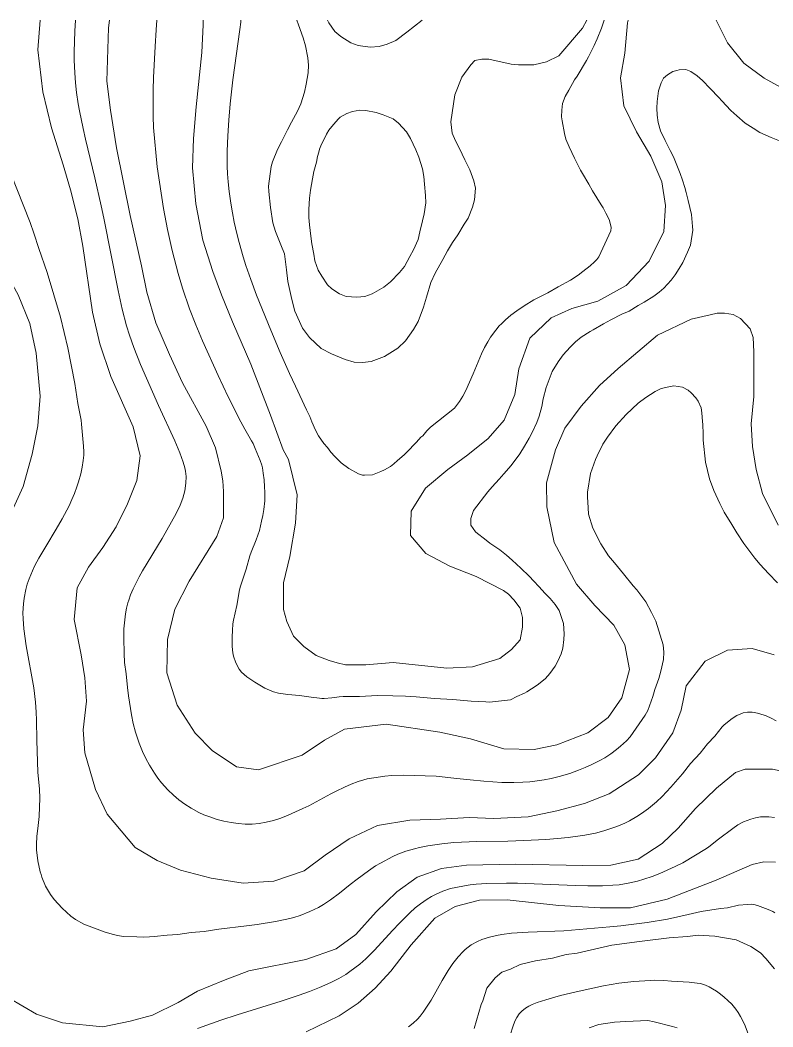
# Model space of a CAD drawing. Header units: metres. Extents: x 548946 to 557077, y 1838800 to 1845419.
# Drawn here: x 552183.4 to 552519.8, y 1844568.4 to 1845018.6 of the extents above; entities that cross this region are included whole.
import ezdxf

# ---------------------------------------------------------------- set-up
doc = ezdxf.new("R2010")
doc.units = ezdxf.units.M
doc.header["$LTSCALE"] = 28
doc.layers.add('1', color=7, linetype='Continuous', lineweight=13)
doc.layers.add('2', color=7, linetype='Continuous', lineweight=13)

msp = doc.modelspace()

# ---------------------------------------------------------------- linework, layer by layer
at = {"layer": '1'}
for points in [[(552159.83, 1844750.62), (552160.47, 1844762.89), (552164.68, 1844775.05), (552171.35, 1844786.86), (552179.54, 1844798.58), (552184.73, 1844809.97), (552188.8, 1844824.53), (552191.31, 1844837.14), (552192.34, 1844850.46), (552190.54, 1844869.69), (552187.78, 1844882.85), (552182.51, 1844895.71), (552168.62, 1844920.69), (552160.56, 1844934.63), (552155.53, 1844944.35), (552151.48, 1844956.47), (552148.64, 1844968.09), (552146.04, 1844983.16), (552145.58, 1845004.07), (552146.58, 1845016.5), (552147.2, 1845018.59)], [(552195.51, 1844905.73), (552191.78, 1844916.46), (552189.51, 1844923.34), (552187.79, 1844928.09), (552179.01, 1844950.37), (552177.89, 1844953.56), (552175.78, 1844960.06), (552173.85, 1844966.78), (552172.16, 1844973.99), (552171.25, 1844978.66), (552170.31, 1844985.13), (552169.77, 1844990.91), (552169.47, 1844997.04), (552169.43, 1845000.98), (552169.51, 1845004.95), (552169.88, 1845011.25), (552170.48, 1845017.33), (552170.67, 1845018.59)], [(552192.37, 1845018.59), (552191.3, 1845005.34), (552193.58, 1844986.51), (552197.35, 1844970.42), (552202.58, 1844953.85), (552205.9, 1844942.7), (552209.18, 1844929.75), (552211.36, 1844917.45), (552215.76, 1844887.97), (552219.04, 1844873.87), (552223.93, 1844859.18), (552233.93, 1844836.76), (552236.95, 1844823.78), (552235.53, 1844812.73), (552231.35, 1844802.25), (552226.24, 1844792.06), (552220.4, 1844782.68), (552213.96, 1844774), (552208.88, 1844764.7), (552207.55, 1844750.59), (552210.64, 1844734.8), (552212.33, 1844724.49), (552213.01, 1844714.06), (552211.54, 1844701.21), (552212.33, 1844690.92), (552217.03, 1844674.55), (552222.27, 1844663.49), (552234.74, 1844648.52), (552244.63, 1844642.73), (552254.99, 1844638.41), (552268.72, 1844634.86), (552283.07, 1844632.66), (552296.81, 1844633.47), (552310.37, 1844638.1), (552319.68, 1844645.18), (552330.51, 1844652.45), (552343.03, 1844658.36), (552357.61, 1844660.8), (552371.27, 1844661.22), (552384.11, 1844662.05), (552395.05, 1844661.63), (552410.48, 1844662.25), (552423.24, 1844664.99), (552435.68, 1844668.21), (552446.71, 1844672.55), (552459.7, 1844681.09), (552467.29, 1844688.62), (552475.1, 1844699.89), (552478.8, 1844710.05), (552481.01, 1844720.94), (552489.49, 1844731.9), (552499.57, 1844736.77), (552510.61, 1844737.65), (552520.44, 1844734.68)], [(552498.17, 1844887.56), (552494.87, 1844887.56), (552491.86, 1844886.75), (552483.35, 1844884.85), (552468.3, 1844877.71), (552450.67, 1844862.74), (552442.32, 1844855.13), (552434.14, 1844845.99), (552426.81, 1844836.18), (552422.68, 1844826.36), (552418.6, 1844811.67), (552418.81, 1844800.93), (552422.04, 1844785.03), (552432, 1844766.31), (552440.27, 1844756.75), (552448.7, 1844747.98), (552453.68, 1844739.2), (552455.71, 1844728.16), (552452.3, 1844715.47), (552446.26, 1844706.71), (552437.17, 1844699.9), (552423.19, 1844694.45), (552413.05, 1844692.4), (552399.56, 1844692.77), (552384.7, 1844697.22), (552370.91, 1844700.12), (552346.92, 1844703.78), (552328.35, 1844701.52), (552319.42, 1844696.66), (552309.44, 1844689.87), (552289.95, 1844683.29), (552280.05, 1844684.71), (552269.23, 1844691.93), (552261.67, 1844699.78), (552253.59, 1844712.17), (552248.98, 1844726.64), (552249.18, 1844741.65), (552252.51, 1844755.1), (552258.88, 1844767.74), (552271.34, 1844787.72), (552274.23, 1844796.07), (552274.23, 1844802.75), (552274.23, 1844807.77), (552273.99, 1844812.54), (552273.26, 1844816.83), (552270.69, 1844827.31), (552266.54, 1844837), (552255.96, 1844856.38), (552250.08, 1844869.05), (552244.03, 1844883.23), (552239.93, 1844896.99), (552237.59, 1844908.66), (552232.49, 1844931.2), (552226.52, 1844961.52), (552223.72, 1844978.35), (552222.13, 1844991.25), (552222.86, 1845015.09), (552223.37, 1845018.59)], [(552271.85, 1844859.65), (552264.84, 1844875.17), (552261.85, 1844882.32), (552259.07, 1844889.45), (552255.94, 1844898.79), (552255.17, 1844901.22), (552254.02, 1844905.31), (552251.35, 1844915.5), (552249.3, 1844924.93), (552247.44, 1844934.42), (552244.66, 1844952.99), (552242.99, 1844970.56), (552242.85, 1844975.53), (552242.82, 1844987.36), (552243.01, 1844992.92), (552243.69, 1845006.78), (552244.17, 1845014.28), (552244.52, 1845018.59)], [(552265.2, 1845018.59), (552265.22, 1845016.5), (552264.59, 1845004.13), (552262.11, 1844979.89), (552260.93, 1844965.66), (552260.38, 1844952.53), (552261.84, 1844936.43), (552264.99, 1844920.13), (552269.53, 1844906.18), (552273.42, 1844895.73), (552278.27, 1844883.6), (552286.46, 1844864.68), (552295.22, 1844841.86), (552300.89, 1844826.44), (552303.25, 1844822.15), (552307.24, 1844806.34), (552306.52, 1844793.57), (552303.99, 1844778.8), (552301.16, 1844766.99), (552301.16, 1844760.47), (552301.16, 1844755.04), (552302.53, 1844749.6), (552305.55, 1844743.09), (552310.21, 1844738.47), (552315.7, 1844734.39), (552321.46, 1844732.22), (552325.03, 1844731.13), (552328.87, 1844730.32), (552337.93, 1844730.32), (552350.17, 1844731.31), (552374.16, 1844728.81), (552385.63, 1844729.35), (552397.74, 1844733.04), (552402.96, 1844737.11), (552406.8, 1844741.46), (552407.9, 1844747.16), (552407.9, 1844751.51), (552406.8, 1844755.58), (552404.05, 1844759.38), (552401.58, 1844761.83), (552399.39, 1844763.46), (552387.15, 1844769.76), (552375.46, 1844774.44), (552364.71, 1844780), (552357.88, 1844788.18), (552358.18, 1844798.98), (552364.55, 1844809.32), (552374.61, 1844817.64), (552383.47, 1844824.17), (552392.5, 1844831.48), (552399.75, 1844839.74), (552404.47, 1844851.17), (552406.23, 1844862.65), (552411.18, 1844876.41), (552420.65, 1844885.44), (552429.92, 1844889.58), (552441.57, 1844892.96), (552454.23, 1844899.92), (552464.51, 1844910.84), (552471.07, 1844924.02), (552471.79, 1844935.63), (552470.18, 1844946.33), (552465.27, 1844957.81), (552458.91, 1844968.62), (552453.22, 1844980.26)], [(552282.02, 1845018.59), (552281.96, 1845017.67), (552281.62, 1845014.38)], [(552363.01, 1845018.59), (552356.26, 1845013.18), (552351.28, 1845009.48), (552347.49, 1845007.91), (552343.83, 1845006.73), (552339.88, 1845006.47), (552334.5, 1845007.18), (552331.23, 1845008.42), (552326.73, 1845011.31), (552324.1, 1845013.57), (552321.31, 1845017.32), (552320.81, 1845018.59)], [(552432.28, 1844993.49), (552436.45, 1845000.54), (552437.45, 1845002.25), (552439.97, 1845007.22), (552441.32, 1845010.27), (552443.27, 1845014.97), (552444.45, 1845018.59)], [(552453.22, 1844980.26), (552451.66, 1844992.77), (552453.59, 1845003.88), (552454.86, 1845017.35), (552455.09, 1845018.59)], [(552494.47, 1845018.59), (552499.56, 1845008.51), (552506.76, 1844999.34), (552515.87, 1844992.57), (552524.88, 1844987.71)], [(552281.62, 1845014.38), (552278.43, 1844991.86), (552277.28, 1844981.16), (552276.62, 1844973.85), (552276.16, 1844966.81), (552275.93, 1844960.06), (552275.96, 1844953.22), (552276.1, 1844949.8), (552276.36, 1844946.27), (552276.78, 1844941.99), (552277.49, 1844936.7), (552278.22, 1844932.44), (552279.07, 1844928.22), (552280.23, 1844923.12), (552281.27, 1844919.15), (552283.12, 1844912.73), (552284.31, 1844908.92), (552286.48, 1844902.6), (552289.08, 1844895.54), (552295.39, 1844879.87), (552299.6, 1844869.91), (552303.81, 1844860.53), (552306.43, 1844854.92), (552311.38, 1844844.27), (552312.81, 1844841.34), (552313.78, 1844838.96), (552315.41, 1844835.16), (552316.79, 1844832.63), (552319.16, 1844829.32), (552320.68, 1844827.4), (552322.3, 1844825.39), (552324.02, 1844823.5), (552326.93, 1844820.64), (552330.22, 1844818.03), (552334.58, 1844815.64), (552336.33, 1844815.14), (552337.33, 1844815.06), (552340.9, 1844815.27), (552344.52, 1844816.68), (552346.22, 1844817.47), (552348.84, 1844818.97), (552350.39, 1844820.24), (552352.11, 1844821.73), (552355.01, 1844824.25), (552357.52, 1844826.73), (552359.02, 1844828.4), (552360.55, 1844829.87), (552362.48, 1844832.08), (552363.31, 1844832.68), (552365.14, 1844834.98), (552366.75, 1844836.56), (552377.46, 1844845.1), (552379.72, 1844848.09), (552381.24, 1844850.46), (552382.56, 1844852.98), (552385.86, 1844860.37), (552389.59, 1844869.35), (552390.92, 1844872.15), (552392.39, 1844874.79), (552393.67, 1844876.79), (552395.93, 1844879.9), (552397.54, 1844881.83), (552398.47, 1844882.84), (552400.24, 1844884.54), (552402.66, 1844886.6), (552405.32, 1844888.6), (552408.65, 1844890.88), (552412.91, 1844893.48), (552419.2, 1844896.7), (552423.91, 1844899.38), (552429.42, 1844902.34), (552432.74, 1844904.56), (552434.84, 1844906.15), (552438.09, 1844908.74), (552440.08, 1844910.53), (552441.08, 1844911.58), (552442.07, 1844912.79), (552447.46, 1844924.4), (552447.58, 1844925.91), (552447.16, 1844927.85), (552446.59, 1844929.38), (552445.16, 1844932.3), (552443.99, 1844934.66), (552443.05, 1844935.95), (552439.25, 1844942.19), (552437.51, 1844945.17), (552434.67, 1844949.93), (552433.79, 1844951.52), (552431.09, 1844956.89), (552429.9, 1844959.45), (552428.82, 1844961.91), (552427.32, 1844965.43), (552426.63, 1844967.94), (552425.59, 1844973.6), (552425.39, 1844975.37), (552425.44, 1844978.36), (552425.8, 1844981.29), (552427.04, 1844984.42), (552428.6, 1844987.29), (552431.17, 1844991.87), (552432.28, 1844993.49)], [(552524.96, 1844963.65), (552519.09, 1844966.17), (552514.05, 1844968.38), (552511.05, 1844970.23), (552507.5, 1844972.51), (552503.65, 1844975.76), (552501.08, 1844978.15), (552497, 1844982.47), (552495.73, 1844984.02), (552491.78, 1844988.05), (552488.29, 1844991.53), (552486.05, 1844993.67), (552483.14, 1844995.63), (552480.95, 1844996.47), (552477.87, 1844996.42), (552476.91, 1844996.11), (552475.07, 1844995.6), (552472.65, 1844994.13), (552470.93, 1844992.64), (552469.87, 1844990.62), (552468.7, 1844986.9), (552468.04, 1844982.24), (552467.98, 1844979.25), (552468.03, 1844976.16), (552468.61, 1844972.84), (552469.54, 1844969.06), (552471.63, 1844964.72), (552473.84, 1844960.29), (552475.35, 1844957.48), (552476.59, 1844954.53), (552478.39, 1844950.05), (552479.43, 1844947.08), (552480.4, 1844943.81), (552481.07, 1844941.49), (552481.98, 1844937.91), (552483.4, 1844931.6), (552483.89, 1844926.37), (552483.99, 1844924.69), (552482.96, 1844918), (552481.64, 1844914.76), (552479.57, 1844910.14), (552477.99, 1844907.47)], [(552477.99, 1844907.47), (552476.12, 1844904.66), (552474.29, 1844902.36), (552471.02, 1844898.7), (552468.93, 1844896.97), (552466.64, 1844895.21), (552462.36, 1844892.53), (552459.66, 1844890.92), (552455.56, 1844888.46), (552452.32, 1844887.1), (552447.44, 1844884.54), (552444.05, 1844882.76), (552439.47, 1844880.15), (552438.16, 1844879.4), (552434.08, 1844876.74), (552431.62, 1844874.76), (552429.2, 1844872.4), (552426.11, 1844868.95), (552423.78, 1844865.8), (552421.19, 1844861.42), (552418.42, 1844854.32), (552417.21, 1844849.21), (552416.5, 1844845.84), (552415.31, 1844841.42), (552414.34, 1844838.62), (552412.43, 1844834.41), (552410.95, 1844831.65), (552408.78, 1844828.02), (552406.67, 1844824.69), (552402.88, 1844819.47), (552399.53, 1844815.7), (552397.41, 1844813.27), (552394.32, 1844809.82), (552392.38, 1844807.61), (552385.94, 1844799.31), (552384.85, 1844795.78), (552384.85, 1844792.79), (552386.95, 1844789.75), (552387.74, 1844788.95), (552390.9, 1844786.62), (552393.31, 1844784.7), (552397.85, 1844781.64), (552400.8, 1844779.28), (552403.35, 1844777.09), (552407.14, 1844773.53), (552410.85, 1844769.87), (552413, 1844767.63), (552415.26, 1844765.3), (552418.11, 1844762.14), (552420.26, 1844759.89), (552422.45, 1844757.26), (552424.25, 1844754.57), (552425.4, 1844751.52), (552426.22, 1844748.72), (552426.54, 1844744.17), (552426.44, 1844741.57), (552425.88, 1844737.72), (552425.17, 1844735.25), (552423.76, 1844731.9), (552422.52, 1844729.67), (552420.11, 1844726.4), (552418.17, 1844724.19), (552415.07, 1844721.64), (552413.96, 1844720.92), (552409.79, 1844718.15)], [(552408.49, 1844651.67), (552401.39, 1844651.45), (552387.55, 1844651.2), (552377.25, 1844650.76), (552371.83, 1844650.21), (552365.57, 1844649.38), (552361.91, 1844648.57), (552359.58, 1844647.94), (552355.83, 1844646.88), (552353.43, 1844646.09), (552352.16, 1844645.59), (552349.96, 1844644.55), (552344.38, 1844641.58), (552342.19, 1844640.33), (552339.02, 1844638.19), (552333.94, 1844634.39), (552330.89, 1844632.03), (552326.08, 1844628.14), (552322.12, 1844625.18), (552318.96, 1844623.08), (552316.76, 1844621.81), (552312.83, 1844619.93), (552308.5, 1844618.25), (552305.64, 1844617.33), (552302.64, 1844616.52), (552297.53, 1844615.47), (552289.27, 1844614.14), (552284.61, 1844613.51), (552272.21, 1844612.05), (552265.56, 1844611.02), (552259.8, 1844610.58), (552253.8, 1844609.68), (552249.04, 1844609.44), (552243.29, 1844608.78), (552241.22, 1844608.63), (552238.48, 1844608.55), (552235.59, 1844608.59), (552229.53, 1844608.86), (552226.82, 1844609.21), (552225.07, 1844609.61), (552221.45, 1844610.7), (552216.54, 1844612.45), (552211.82, 1844614.31), (552208.12, 1844616.32), (552206.02, 1844617.86), (552202.13, 1844621.42), (552198.59, 1844625.4), (552196.98, 1844627.54), (552194.74, 1844631.29), (552193.1, 1844635.27), (552192.71, 1844636.48), (552192.36, 1844637.74), (552191.32, 1844642.67), (552190.74, 1844647.53), (552190.64, 1844649.91), (552190.86, 1844653.63), (552191.31, 1844657.04), (552191.82, 1844662.52), (552192.07, 1844666.83), (552192.16, 1844670.55), (552191.99, 1844674.79), (552191.24, 1844682.08), (552190.83, 1844696.58), (552190.72, 1844705.51), (552190.59, 1844709.06), (552190.2, 1844713.63), (552189.46, 1844719.93), (552186.13, 1844738.76), (552185.07, 1844746.32), (552184.69, 1844750.81), (552184.65, 1844753.51), (552184.87, 1844757.58), (552185.18, 1844760.16), (552185.93, 1844764.04), (552186.58, 1844766.42), (552187.37, 1844768.76), (552188.84, 1844772.37), (552189.91, 1844774.63), (552191.67, 1844777.95), (552194.81, 1844783.27), (552199.55, 1844790.92), (552202.22, 1844795.55), (552205.24, 1844801.44), (552206.5, 1844804.17), (552207.68, 1844806.97), (552208.76, 1844809.86), (552209.51, 1844812.14), (552210.45, 1844815.69), (552211.06, 1844818.62), (552211.55, 1844821.62), (552211.78, 1844824.06), (552211.81, 1844825.46), (552211.67, 1844828.09), (552210.82, 1844837.96), (552210.58, 1844839.66), (552209.19, 1844847.12), (552207.85, 1844856.14), (552204.76, 1844871.97), (552201.4, 1844885.83), (552198.37, 1844895.75), (552195.51, 1844905.73)], [(552522.23, 1844792.79), (552515.24, 1844806.85), (552512.34, 1844817.67), (552510.78, 1844827.87), (552510.13, 1844838.04), (552511.3, 1844850.22), (552511.34, 1844855.51), (552511.34, 1844860.67), (552511.34, 1844865.02), (552511.34, 1844870.18), (552511.06, 1844876.7), (552509.69, 1844880.5), (552505.3, 1844885.12), (552502.01, 1844887.02), (552498.17, 1844887.56)], [(552409.79, 1844718.15), (552408.85, 1844717.64), (552405.34, 1844716.14), (552402.53, 1844714.63), (552393.14, 1844713.64), (552391.53, 1844713.74), (552384.96, 1844713.97), (552376.72, 1844714.74), (552368.51, 1844715.27), (552360.33, 1844716.01), (552355.58, 1844716.28), (552349.89, 1844716.48), (552343.05, 1844716.56), (552335.05, 1844716.12), (552327.69, 1844716.14), (552325.99, 1844716.01), (552322.75, 1844715.57), (552319.27, 1844715.25), (552318.27, 1844715.25), (552317.25, 1844715.3), (552313.42, 1844715.8), (552308.3, 1844716.59), (552302.98, 1844716.99), (552298.84, 1844717.54), (552296.62, 1844718.16), (552292.75, 1844719.88), (552288.31, 1844722.49), (552284.66, 1844724.96), (552282.36, 1844727.05), (552281.31, 1844728.39), (552279.82, 1844731.16), (552278.81, 1844734.08), (552278.61, 1844734.88), (552278.44, 1844735.66), (552278.13, 1844738.42), (552278.12, 1844742.75), (552278.24, 1844745.67), (552278.51, 1844748.61), (552278.75, 1844750.22), (552280.16, 1844756.84), (552281.44, 1844763.84), (552281.88, 1844765.51), (552284.39, 1844773.05), (552286.11, 1844779.06), (552286.67, 1844780.66), (552288.92, 1844786.17), (552290.29, 1844790.38), (552291.32, 1844794.51), (552291.87, 1844797.11), (552292.31, 1844799.69), (552292.7, 1844803.69), (552292.77, 1844807.57), (552292.66, 1844809.95), (552292.4, 1844812.97), (552292.04, 1844816.05), (552291.64, 1844818.41), (552291.34, 1844819.64), (552290.64, 1844821.72), (552288.48, 1844827.03), (552287.48, 1844829.2), (552286.85, 1844830.42), (552283.78, 1844835.65), (552281.96, 1844839.02), (552276.34, 1844850.12), (552271.85, 1844859.65)], [(552521.23, 1844705.28), (552518.98, 1844706.48), (552516.78, 1844707.45), (552513.59, 1844708.58), (552511.62, 1844709.02), (552510.51, 1844709.13), (552508.5, 1844709.1), (552506.54, 1844708.76), (552505.51, 1844708.44), (552503.75, 1844707.64), (552501.61, 1844706.29), (552499.49, 1844704.7), (552497.92, 1844703.31), (552497.13, 1844702.49), (552493.83, 1844698.45), (552490.6, 1844695.01), (552487.26, 1844690.73), (552483, 1844686.12), (552479.35, 1844681.54), (552474.18, 1844675.56), (552470.3, 1844671.44), (552467.73, 1844669.02), (552464.21, 1844666.05), (552461.13, 1844663.85), (552459.04, 1844662.5), (552455.77, 1844660.57), (552453.61, 1844659.45), (552450.09, 1844657.99), (552444.19, 1844656.03), (552440.59, 1844655.06), (552435.7, 1844654.13), (552428.35, 1844653.06), (552423.56, 1844652.55), (552418.29, 1844652.14), (552408.49, 1844651.67)], [(552526.53, 1844682.11), (552519.69, 1844683.56), (552513.09, 1844683.56), (552507.47, 1844683.56), (552503.08, 1844682.11), (552494.61, 1844675.16), (552485.25, 1844666.08), (552477.55, 1844657.25), (552470.26, 1844650.4), (552459.66, 1844643.42), (552447.41, 1844640.73), (552434.87, 1844640.57), (552404.96, 1844641.12), (552382.84, 1844640.76), (552371.74, 1844639.23), (552360.79, 1844635.29), (552351.67, 1844628.74), (552342.57, 1844619.88), (552333.35, 1844609.72), (552324.61, 1844603.34), (552311.07, 1844598.46), (552285.65, 1844593.37), (552274.22, 1844589.11), (552262.6, 1844584.32), (552253.96, 1844579.23), (552242.56, 1844573.57), (552232.62, 1844570.89), (552220.34, 1844568.46), (552202.35, 1844570.11), (552190.75, 1844574.04), (552172.16, 1844584.73)], [(552520.59, 1844661.98), (552518.07, 1844662.28), (552515.6, 1844662.34), (552514.31, 1844662.26), (552512.11, 1844661.89), (552509.99, 1844661.29), (552506.71, 1844660.04), (552504.14, 1844658.71), (552501.86, 1844657.13), (552495.57, 1844652.37), (552491.2, 1844648.87), (552490.14, 1844648.13), (552479.61, 1844641.74), (552476.2, 1844640.08), (552469.25, 1844636.96), (552465.83, 1844635.57), (552462.15, 1844634.39), (552459.26, 1844633.6), (552455.12, 1844632.62), (552451.04, 1844631.95), (552448.26, 1844631.7), (552443.67, 1844631.47), (552437.16, 1844631.39), (552431.53, 1844631.55), (552405.63, 1844632.57), (552400.83, 1844632.62), (552391.99, 1844632.49), (552387.19, 1844632.22), (552384.49, 1844631.9), (552381.95, 1844631.5), (552378.09, 1844630.77), (552375.72, 1844630.22), (552372.36, 1844629.13), (552369.25, 1844627.75), (552367.28, 1844626.69), (552365.34, 1844625.51), (552362.37, 1844623.46), (552359.96, 1844621.54), (552357.55, 1844619.37), (552352.8, 1844614.67), (552349.98, 1844611.69), (552341.62, 1844602.56), (552337.92, 1844598.8), (552335.24, 1844596.49), (552330.76, 1844593.09), (552328.95, 1844591.86), (552325.78, 1844590.02), (552322.22, 1844588.23)], [(552472.7, 1844616.61), (552481.96, 1844618.61), (552487.81, 1844619.96), (552496.46, 1844621.36), (552499.57, 1844621.63), (552504.51, 1844622.74), (552508.45, 1844623.16), (552510.32, 1844623.18), (552511.3, 1844623.07), (552512.95, 1844622.65), (552517.73, 1844620.89), (552519.75, 1844619.95), (552520.76, 1844619.32)], [(552357.02, 1844568.36), (552359.06, 1844570), (552360.96, 1844571.83), (552362.14, 1844573.15), (552363.53, 1844574.9), (552364.76, 1844576.68), (552367.04, 1844580.34), (552372.04, 1844589.18), (552374.65, 1844593.51), (552376.82, 1844596.72), (552379.1, 1844599.64), (552381.37, 1844602.11), (552382.29, 1844603.02), (552383.56, 1844604.08), (552384.97, 1844605), (552387.8, 1844606.57), (552389.71, 1844607.4), (552393.19, 1844608.47), (552396.24, 1844609.26), (552398.61, 1844609.7), (552403, 1844610.24), (552410.46, 1844610.76), (552426.35, 1844611.39), (552446.99, 1844613.06), (552451.87, 1844613.55), (552455.29, 1844613.98), (552463.68, 1844615.1), (552472.7, 1844616.61)], [(552520.56, 1844594.27), (552516.65, 1844599.02), (552514.23, 1844601.49), (552509.93, 1844604.37), (552503.48, 1844607.3), (552493.81, 1844608.94), (552486.43, 1844609.32), (552481.6, 1844608.77), (552473.42, 1844608.14), (552460.14, 1844606.62), (552447.8, 1844604.9), (552432.31, 1844601.29), (552427.49, 1844600.74), (552421.25, 1844599.11), (552413.74, 1844597.94), (552406.9, 1844596.24), (552402.55, 1844594.22), (552398.73, 1844592.86), (552395.65, 1844590.37), (552391.91, 1844585.66), (552390.12, 1844579.95), (552389.38, 1844578.34), (552386.33, 1844567.6)], [(552322.22, 1844588.23), (552317.12, 1844585.94), (552312.77, 1844584.19), (552308.13, 1844582.5), (552300.01, 1844579.86), (552280.43, 1844573.82), (552273.09, 1844571.38), (552262.6, 1844567.6)], [(552509.87, 1844562.4), (552507.49, 1844568.78), (552506.38, 1844571.06), (552505.33, 1844572.96), (552504.23, 1844574.83), (552503.27, 1844576.27), (552501.43, 1844578.47), (552499.75, 1844580.17), (552498.09, 1844581.68), (552496.4, 1844583.04), (552494.62, 1844584.31), (552492.9, 1844585.41), (552491.38, 1844586.22), (552489.66, 1844586.98), (552487.5, 1844587.71), (552485.98, 1844587.99), (552482.35, 1844588.4), (552474.46, 1844588.75), (552471.13, 1844589.09), (552467.03, 1844589.19), (552464.97, 1844589.17), (552457.63, 1844588.59), (552451.01, 1844587.88), (552447.49, 1844587.39), (552444.09, 1844586.77), (552431.83, 1844584.07), (552424.85, 1844582.33), (552418.29, 1844580.48), (552414.53, 1844579.32), (552412.27, 1844578.38), (552410.73, 1844577.57), (552409.3, 1844576.7), (552407.57, 1844575.4), (552406.44, 1844574.16), (552405.38, 1844572.52), (552404.65, 1844571.15), (552403.87, 1844569.31), (552402.23, 1844564.25)], [(552437.66, 1844567.97), (552442.08, 1844569.39), (552448.99, 1844570.49), (552454.15, 1844570.77), (552463.88, 1844571.27), (552466.7, 1844570.68), (552474.89, 1844568.56), (552477.11, 1844567.89)]]:
    msp.add_lwpolyline(points, dxfattribs=at)
msp.add_lwpolyline([(552317.15, 1844960.96), (552318.14, 1844963.06), (552318.98, 1844964.77), (552320.37, 1844967.58), (552321.4, 1844969.31), (552323.47, 1844971.91), (552325.65, 1844974.44), (552326.41, 1844975.19), (552329.44, 1844976.86), (552331.89, 1844977.8), (552335.24, 1844978.38), (552337.92, 1844978.11), (552342.56, 1844977.32), (552345.61, 1844976.25), (552350.09, 1844974.39), (552352.49, 1844972.49), (552356.05, 1844968.63), (552357.91, 1844965.63), (552360.2, 1844960.58), (552361.62, 1844957.24), (552363.15, 1844952.11), (552363.83, 1844948.68), (552364.13, 1844945.21), (552364.52, 1844940.14), (552364.7, 1844936.94), (552364.03, 1844932.04), (552363.25, 1844928.91), (552362.02, 1844923.94), (552361.28, 1844920.45), (552359.16, 1844915.85), (552357.61, 1844912.83), (552355.17, 1844908.48), (552352.93, 1844905.66), (552348.85, 1844901.6), (552345.91, 1844899.18), (552340.77, 1844896.12), (552337.38, 1844895.07), (552333.91, 1844894.77), (552329.05, 1844895.07), (552326.17, 1844896.16), (552322.69, 1844898.41), (552320.78, 1844900.28), (552318.17, 1844904.05), (552316.62, 1844906.81), (552315.11, 1844910.9), (552314.58, 1844913.87), (552313.75, 1844918.61), (552313.37, 1844921.97), (552312.69, 1844927.11), (552312.4, 1844930.39), (552312.48, 1844933.9), (552312.65, 1844939.04), (552313.2, 1844942.51), (552314.03, 1844947.63), (552314.71, 1844950.83), (552315.84, 1844955.03), (552316.31, 1844957.55), (552316.92, 1844959.61)], close=True, dxfattribs=at)
at = {"layer": '2'}
for points in [[(552208.17, 1845018.59), (552207.83, 1845013.72), (552207.63, 1845009.05), (552207.53, 1845004.35), (552207.55, 1845000.68), (552207.8, 1844995.08), (552208.15, 1844990.6), (552208.59, 1844986.29), (552209.28, 1844981.21), (552209.87, 1844978.01), (552211.49, 1844970.19), (552212.58, 1844965.34), (552216.74, 1844948.1), (552219.62, 1844935.49), (552220.79, 1844930.04), (552227.15, 1844897.71), (552229.01, 1844889.35), (552230.97, 1844881.85), (552232.26, 1844877.65), (552234.17, 1844872.12), (552237.12, 1844864.53), (552245.19, 1844846.23), (552252.49, 1844830.38), (552254.79, 1844825.11), (552256.26, 1844820.96), (552256.98, 1844818.32)], [(552375.81, 1844973.17), (552376.11, 1844970.55), (552376.49, 1844968.04), (552378.02, 1844964.61), (552379.13, 1844962.37), (552380.88, 1844958.59), (552382.2, 1844956.19), (552384.34, 1844951.6), (552386.12, 1844946.78), (552386.88, 1844943.46), (552386.52, 1844938.3), (552385.58, 1844934.97), (552383.58, 1844930.1), (552381.9, 1844927.35), (552378.94, 1844922.56), (552376.69, 1844919.09), (552374.46, 1844915.42), (552372.25, 1844911.57), (552368.88, 1844905.4), (552366.9, 1844901.2), (552364.98, 1844894.73), (552363.61, 1844890.21), (552361.3, 1844883.89), (552359.25, 1844880.24), (552355.57, 1844875.18), (552352.15, 1844871.95), (552346.24, 1844868.14), (552340.24, 1844865.94), (552336.42, 1844865.41), (552332.7, 1844865.65), (552328.68, 1844866.8), (552322.52, 1844869.31), (552317.98, 1844871.73), (552312.69, 1844876.62), (552309.55, 1844880.81), (552306.12, 1844888.47), (552304.86, 1844893.72), (552303.08, 1844901.76), (552302.48, 1844906.99), (552301.48, 1844914.08), (552299.89, 1844918.06), (552297.5, 1844924.04), (552296.39, 1844927.99), (552295.33, 1844934.78), (552294.59, 1844941.99), (552294.42, 1844944.34), (552295.6, 1844953.09), (552296.21, 1844955.15), (552298.42, 1844960.71), (552300.2, 1844964.23), (552302.82, 1844969.46), (552304.7, 1844972.89), (552307.34, 1844977.93), (552308.87, 1844981.14), (552310.54, 1844986.44), (552311.27, 1844989.94), (552312.11, 1844995.05), (552312.2, 1844998.38), (552312, 1845001.77), (552310.93, 1845007.04), (552309.94, 1845010.72), (552307.86, 1845016.45), (552307.11, 1845018.59)], [(552436.68, 1845018.59), (552434.74, 1845014.94), (552424.19, 1845002.65), (552418.6, 1844999.89), (552413.02, 1844998.66), (552406.19, 1844998.66), (552402.77, 1844998.97), (552392.84, 1845001.12), (552389.74, 1845001.12), (552386.64, 1845000.5), (552384.77, 1844998.66), (552380.74, 1844993.13), (552377.64, 1844985.14), (552375.81, 1844973.17)], [(552341.52, 1844679.8), (552346.4, 1844680.44), (552349.49, 1844680.76), (552354.5, 1844680.99), (552369.35, 1844680.45), (552378.55, 1844679.43), (552384.54, 1844678.91), (552390.62, 1844678.2), (552394.67, 1844677.89), (552398.72, 1844677.72), (552404.06, 1844677.65), (552408.03, 1844677.79), (552411.21, 1844678.03), (552414.41, 1844678.42), (552417.58, 1844678.92), (552420.66, 1844679.51), (552424.36, 1844680.37), (552429.12, 1844681.75), (552432.87, 1844683.1), (552435.94, 1844684.35), (552438.92, 1844685.68), (552442.45, 1844687.47), (552444.68, 1844688.76), (552447.39, 1844690.52), (552449.9, 1844692.36), (552451.74, 1844693.87), (552454.43, 1844696.35), (552456.04, 1844698.03), (552462.69, 1844707.76), (552463.95, 1844709.8), (552464.71, 1844711.88), (552466.11, 1844716.13), (552467.04, 1844719.32), (552468.78, 1844724.2), (552469.79, 1844727.51), (552470.89, 1844732.71), (552471.12, 1844735.93), (552470.85, 1844739.18), (552467.45, 1844749.75), (552465.51, 1844753.61), (552462.96, 1844758.5), (552458.96, 1844763.82), (552457.36, 1844765.63), (552453.06, 1844771.02), (552449.02, 1844775.84), (552446.36, 1844779.02), (552442.96, 1844784.41), (552439.37, 1844791.37), (552437.45, 1844797.72), (552437.12, 1844803.17), (552436.9, 1844805.13), (552436.93, 1844807.43), (552438.26, 1844815.85), (552440.54, 1844822.09), (552441.34, 1844823.77), (552443.84, 1844828.94), (552445.97, 1844832.07), (552449.67, 1844837.18), (552454.18, 1844842.18), (552459.67, 1844847.29), (552462.96, 1844849.86), (552467.24, 1844852.54), (552469.88, 1844853.84), (552473.37, 1844854.64), (552475.62, 1844854.99)], [(552475.62, 1844854.99), (552479.47, 1844854.44), (552482.01, 1844853.14), (552483.35, 1844851.89), (552485.39, 1844849.74), (552486.36, 1844848.25), (552487.7, 1844845.22), (552488.06, 1844842.97), (552488.4, 1844839.12), (552488.45, 1844837.83), (552488.64, 1844833.57), (552488.67, 1844830.68), (552489.68, 1844820.94), (552491.44, 1844813.47), (552493.42, 1844808.31), (552496.08, 1844802.44), (552498.02, 1844798.58), (552501.45, 1844792.99), (552503.76, 1844789.37), (552506.9, 1844784.55), (552511.73, 1844778.03), (552514.14, 1844775.22), (552517.81, 1844771.06), (552521.87, 1844766.94)], [(552256.98, 1844818.32), (552257.25, 1844816.93), (552257.53, 1844814.57), (552257.47, 1844811.51), (552256.98, 1844808.15), (552256.11, 1844804.78), (552254.93, 1844801.69), (552253.09, 1844797.94), (552246.91, 1844786.81), (552238.12, 1844772.25), (552236.58, 1844769.58), (552235.19, 1844766.94), (552233.92, 1844764.28), (552232.73, 1844761.51), (552231.91, 1844759.26), (552231.53, 1844757.97), (552230.98, 1844755.56), (552230.53, 1844753.06), (552229.95, 1844749.03), (552229.71, 1844746.37), (552229.65, 1844742.14), (552229.85, 1844735.28), (552230.09, 1844731.28), (552230.75, 1844726.3), (552231.36, 1844720.13), (552231.84, 1844716.43), (552233.17, 1844707.93), (552233.96, 1844704.1), (552234.97, 1844700.23), (552236.61, 1844695.31), (552238.1, 1844691.53), (552239.52, 1844688.43), (552241.2, 1844685.36), (552243.46, 1844681.77), (552244.98, 1844679.62), (552246.6, 1844677.55), (552249.39, 1844674.39), (552251.85, 1844671.97), (552254.37, 1844669.89), (552256.98, 1844668.01), (552259.75, 1844666.18), (552263.22, 1844664.24), (552265.48, 1844663.25), (552267.77, 1844662.39), (552271.41, 1844661.18), (552274.49, 1844660.35), (552277.63, 1844659.72), (552280.81, 1844659.28), (552283.95, 1844659.05), (552287.08, 1844659.05), (552290.19, 1844659.32), (552293.35, 1844659.86), (552296.62, 1844660.65), (552299.9, 1844661.7), (552303.11, 1844662.98), (552309.73, 1844665.99), (552312.36, 1844667.28), (552322.24, 1844672.62), (552324.59, 1844673.83), (552328.29, 1844675.58), (552331.34, 1844676.9), (552334.41, 1844678.09), (552336.96, 1844678.89), (552338.5, 1844679.26), (552341.52, 1844679.8)], [(552311.18, 1844566.19), (552326, 1844573.27), (552334.44, 1844578.97), (552342.01, 1844585.61), (552349.07, 1844593.33), (552358.11, 1844605), (552368.78, 1844616.99), (552377.79, 1844622.25), (552388.74, 1844625.04), (552401.02, 1844625.17), (552424.11, 1844622.69), (552442.56, 1844621.6), (552456.14, 1844621.62), (552472.6, 1844625.55), (552494.44, 1844633.95), (552510.59, 1844640.92), (552515.84, 1844642.16), (552520.96, 1844642.03)]]:
    msp.add_lwpolyline(points, dxfattribs=at)

doc.saveas('drawing.dxf')
